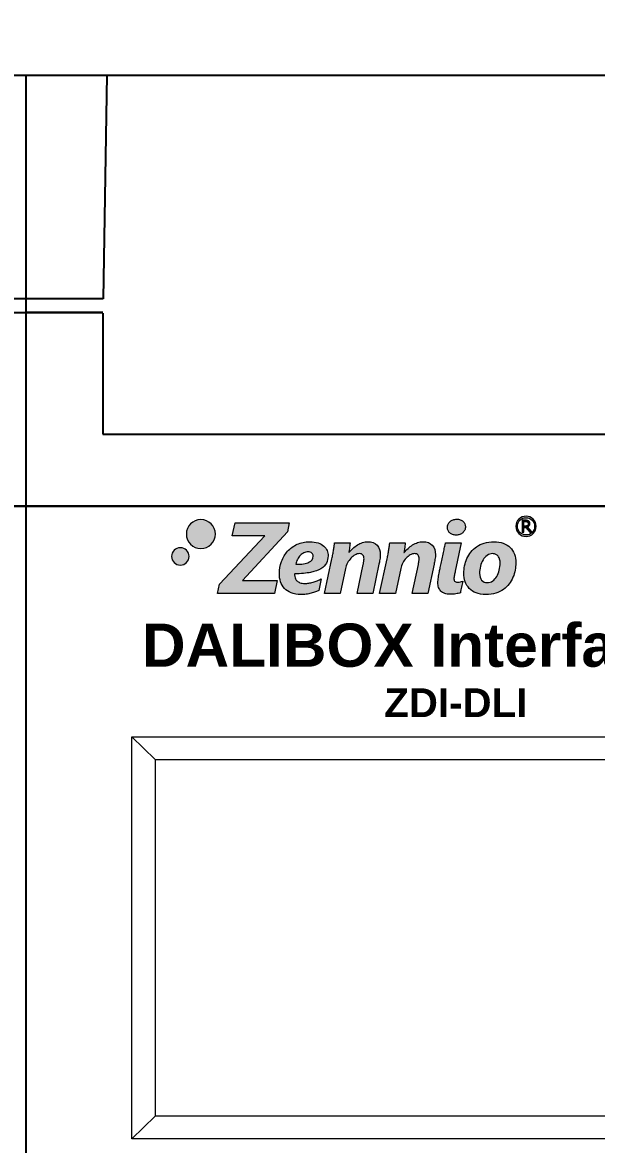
# Model space of a CAD drawing. Header units: millimetres. Extents: x -174 to 283928, y 1291 to 21053.
# Drawn here: x 9766.9 to 9796.8, y 20530.5 to 20588.9 of the extents above; entities that cross this region are included whole.
import ezdxf
from ezdxf.enums import TextEntityAlignment as Align

# ---------------------------------------------------------------- set-up
doc = ezdxf.new("R2010")
doc.units = ezdxf.units.MM
doc.styles.add('Arial Rounded', font='')
doc.styles.get("Standard").update_dxf_attribs({"font": 'arial.ttf'})
doc.styles.get('Arial Rounded').set_extended_font_data('Arial Rounded MT Bold')

# ---------------------------------------------------------------- blocks, each defined once
blk = doc.blocks.new('*U215')
at = {"ltscale": 2}
blk.add_lwpolyline([(0, 20), (0, -20), (840, -20), (840, 20), (0, 20)], dxfattribs=at)
for points in [[(440.234, 3), (456.234, 3, -0.414214), (458.234, 1), (458.234, -1, -0.414214), (456.234, -3), (440.234, -3, -0.414214), (438.234, -1), (438.234, 1, -0.414214)], [(465.234, 3), (481.234, 3, -0.414214), (483.234, 1), (483.234, -1, -0.414214), (481.234, -3), (465.234, -3, -0.414214), (463.234, -1), (463.234, 1, -0.414214)]]:
    blk.add_lwpolyline(points, format="xyb", close=True, dxfattribs=at)
blk = doc.blocks.new('ZDI-DLI_SERIGRAFIA')
h = blk.add_hatch(color=256)
h.dxf.hatch_style = 2
edge = h.paths.add_edge_path()
edge.add_spline(control_points=[(9.866, 21.121), (9.866, 20.705), (9.528, 20.367), (9.112, 20.367), (8.696, 20.367), (8.358, 20.705), (8.358, 21.121), (8.358, 21.537), (8.696, 21.875), (9.112, 21.875), (9.528, 21.875), (9.866, 21.537), (9.866, 21.121)], knot_values=[0, 0, 0, 0, 1, 1, 1, 2, 2, 2, 3, 3, 3, 4, 4, 4, 4], degree=3, periodic=0)
h = blk.add_hatch(color=256)
h.dxf.hatch_style = 2
h.paths.add_polyline_path([(13.615, 21.244), (11.285, 18.706), (13.08, 18.706), (12.937, 18.035), (9.979, 18.035), (10.079, 18.511), (12.44, 21.034), (10.75, 21.034), (10.893, 21.708), (13.715, 21.708)])
h = blk.add_hatch(color=256)
edge = h.paths.add_edge_path()
edge.add_spline(control_points=[(22.883, 21.503), (22.883, 21.436), (22.871, 21.376), (22.845, 21.323), (22.82, 21.27), (22.784, 21.225), (22.741, 21.186), (22.698, 21.148), (22.647, 21.118), (22.588, 21.098), (22.529, 21.078), (22.465, 21.067), (22.397, 21.067), (22.331, 21.067), (22.271, 21.077), (22.216, 21.096), (22.161, 21.116), (22.113, 21.144), (22.073, 21.178), (22.032, 21.214), (22.001, 21.255), (21.979, 21.303), (21.955, 21.35), (21.945, 21.403), (21.945, 21.459), (21.945, 21.525), (21.956, 21.585), (21.981, 21.638), (22.006, 21.691), (22.04, 21.737), (22.084, 21.775), (22.126, 21.814), (22.178, 21.843), (22.238, 21.864), (22.297, 21.884), (22.363, 21.894), (22.432, 21.894), (22.498, 21.894), (22.557, 21.885), (22.612, 21.865), (22.667, 21.845), (22.714, 21.818), (22.754, 21.783), (22.794, 21.748), (22.826, 21.707), (22.849, 21.659), (22.872, 21.611), (22.883, 21.559), (22.883, 21.503), (22.883, 21.503), (22.883, 21.503), (22.883, 21.503)], knot_values=[0, 0, 0, 0, 1, 1, 1, 2, 2, 2, 3, 3, 3, 4, 4, 4, 5, 5, 5, 6, 6, 6, 7, 7, 7, 8, 8, 8, 9, 9, 9, 10, 10, 10, 11, 11, 11, 12, 12, 12, 13, 13, 13, 14, 14, 14, 15, 15, 15, 16, 16, 16, 17, 17, 17, 17], degree=3, periodic=0)
edge = h.paths.add_edge_path()
edge.add_spline(control_points=[(22.617, 18.058), (22.587, 18.05), (22.551, 18.041), (22.511, 18.033), (22.471, 18.024), (22.428, 18.016), (22.382, 18.008), (22.338, 18), (22.291, 17.994), (22.241, 17.99), (22.193, 17.986), (22.145, 17.984), (22.098, 17.984), (21.983, 17.984), (21.885, 17.999), (21.804, 18.029), (21.723, 18.059), (21.656, 18.101), (21.603, 18.154), (21.551, 18.208), (21.512, 18.272), (21.487, 18.346), (21.462, 18.421), (21.45, 18.502), (21.45, 18.591), (21.45, 18.628), (21.452, 18.67), (21.456, 18.717), (21.46, 18.763), (21.465, 18.811), (21.473, 18.861), (21.479, 18.911), (21.488, 18.963), (21.497, 19.015), (21.507, 19.067), (21.517, 19.117), (21.527, 19.164), (21.534, 19.194), (21.545, 19.247), (21.561, 19.325), (21.577, 19.402), (21.596, 19.491), (21.617, 19.592), (21.639, 19.693), (21.662, 19.799), (21.685, 19.911), (21.709, 20.023), (21.732, 20.129), (21.753, 20.23), (21.775, 20.331), (21.793, 20.419), (21.809, 20.497), (21.826, 20.575), (21.837, 20.629), (21.844, 20.658), (21.844, 20.658), (22.663, 20.658), (22.663, 20.658), (22.663, 20.658), (22.351, 19.182), (22.351, 19.182), (22.337, 19.123), (22.323, 19.056), (22.308, 18.981), (22.292, 18.907), (22.284, 18.843), (22.284, 18.788), (22.284, 18.723), (22.305, 18.678), (22.345, 18.652), (22.386, 18.627), (22.433, 18.614), (22.486, 18.614), (22.531, 18.614), (22.576, 18.619), (22.621, 18.628), (22.666, 18.637), (22.708, 18.65), (22.745, 18.665), (22.723, 18.563), (22.701, 18.462), (22.681, 18.361), (22.661, 18.262), (22.639, 18.161), (22.617, 18.058), (22.617, 18.058), (22.617, 18.058), (22.617, 18.058)], knot_values=[0, 0, 0, 0, 1, 1, 1, 2, 2, 2, 3, 3, 3, 4, 4, 4, 5, 5, 5, 6, 6, 6, 7, 7, 7, 8, 8, 8, 9, 9, 9, 10, 10, 10, 11, 11, 11, 12, 12, 12, 13, 13, 13, 14, 14, 14, 15, 15, 15, 16, 16, 16, 17, 17, 17, 18, 18, 18, 19, 19, 19, 20, 20, 20, 21, 21, 21, 22, 22, 22, 23, 23, 23, 24, 24, 24, 25, 25, 25, 26, 26, 26, 27, 27, 27, 28, 28, 28, 29, 29, 29, 29], degree=3, periodic=0)
h = blk.add_hatch(color=256)
h.dxf.hatch_style = 2
edge = h.paths.add_edge_path()
edge.add_spline(control_points=[(26.035, 20.993), (25.89, 20.993), (25.768, 21.044), (25.662, 21.15), (25.558, 21.249), (25.505, 21.371), (25.505, 21.522), (25.505, 21.668), (25.558, 21.796), (25.662, 21.9), (25.769, 22.001), (25.894, 22.052), (26.035, 22.052), (26.181, 22.052), (26.305, 22.002), (26.412, 21.901), (26.513, 21.793), (26.564, 21.666), (26.564, 21.522), (26.564, 21.376), (26.513, 21.25), (26.413, 21.15), (26.307, 21.044), (26.184, 20.993), (26.035, 20.993), (26.035, 20.993), (26.035, 20.993), (26.035, 20.993)], knot_values=[0, 0, 0, 0, 1, 1, 1, 2, 2, 2, 3, 3, 3, 4, 4, 4, 5, 5, 5, 6, 6, 6, 7, 7, 7, 8, 8, 8, 9, 9, 9, 9], degree=3, periodic=0)
edge = h.paths.add_edge_path()
edge.add_spline(control_points=[(26.035, 21.971), (25.914, 21.971), (25.81, 21.929), (25.719, 21.842), (25.631, 21.754), (25.585, 21.647), (25.585, 21.522), (25.585, 21.395), (25.63, 21.292), (25.719, 21.207), (25.809, 21.117), (25.912, 21.073), (26.035, 21.073), (26.163, 21.073), (26.265, 21.116), (26.356, 21.207), (26.442, 21.292), (26.484, 21.396), (26.484, 21.522), (26.484, 21.645), (26.441, 21.753), (26.356, 21.843), (26.265, 21.929), (26.159, 21.971), (26.035, 21.971), (26.035, 21.971), (26.035, 21.971), (26.035, 21.971)], knot_values=[0, 0, 0, 0, 1, 1, 1, 2, 2, 2, 3, 3, 3, 4, 4, 4, 5, 5, 5, 6, 6, 6, 7, 7, 7, 8, 8, 8, 9, 9, 9, 9], degree=3, periodic=0)
h = blk.add_hatch(color=256)
h.dxf.hatch_style = 2
edge = h.paths.add_edge_path()
edge.add_spline(control_points=[(26.349, 21.215), (26.349, 21.215), (26.24, 21.215), (26.24, 21.215), (26.24, 21.215), (26.031, 21.464), (26.031, 21.464), (26.031, 21.464), (25.914, 21.464), (25.914, 21.464), (25.914, 21.464), (25.914, 21.215), (25.914, 21.215), (25.914, 21.215), (25.831, 21.215), (25.831, 21.215), (25.831, 21.215), (25.831, 21.84), (25.831, 21.84), (25.831, 21.84), (26.006, 21.84), (26.006, 21.84), (26.044, 21.84), (26.075, 21.838), (26.101, 21.833), (26.126, 21.828), (26.148, 21.819), (26.169, 21.807), (26.191, 21.792), (26.209, 21.774), (26.221, 21.753), (26.234, 21.731), (26.241, 21.703), (26.241, 21.67), (26.241, 21.625), (26.229, 21.587), (26.206, 21.557), (26.184, 21.527), (26.153, 21.504), (26.113, 21.489), (26.113, 21.489), (26.349, 21.215), (26.349, 21.215)], knot_values=[0, 0, 0, 0, 1, 1, 1, 2, 2, 2, 3, 3, 3, 4, 4, 4, 5, 5, 5, 6, 6, 6, 7, 7, 7, 8, 8, 8, 9, 9, 9, 10, 10, 10, 11, 11, 11, 12, 12, 12, 13, 13, 13, 14, 14, 14, 14], degree=3, periodic=0)
edge = h.paths.add_edge_path()
edge.add_spline(control_points=[(26.153, 21.664), (26.153, 21.682), (26.15, 21.699), (26.144, 21.712), (26.138, 21.726), (26.128, 21.737), (26.113, 21.747), (26.101, 21.755), (26.087, 21.761), (26.07, 21.764), (26.053, 21.768), (26.034, 21.769), (26.011, 21.769), (26.011, 21.769), (25.914, 21.769), (25.914, 21.769), (25.914, 21.769), (25.914, 21.533), (25.914, 21.533), (25.914, 21.533), (25.998, 21.533), (25.998, 21.533), (26.024, 21.533), (26.047, 21.535), (26.067, 21.54), (26.087, 21.544), (26.103, 21.553), (26.117, 21.566), (26.129, 21.577), (26.139, 21.591), (26.144, 21.606), (26.151, 21.621), (26.153, 21.64), (26.153, 21.664)], knot_values=[0, 0, 0, 0, 1, 1, 1, 2, 2, 2, 3, 3, 3, 4, 4, 4, 5, 5, 5, 6, 6, 6, 7, 7, 7, 8, 8, 8, 9, 9, 9, 10, 10, 10, 11, 11, 11, 11], degree=3, periodic=0)
h = blk.add_hatch(color=256)
edge = h.paths.add_edge_path()
edge.add_spline(control_points=[(15.733, 19.981), (15.733, 19.847), (15.705, 19.723), (15.648, 19.61), (15.591, 19.498), (15.495, 19.4), (15.361, 19.318), (15.227, 19.236), (15.049, 19.171), (14.827, 19.125), (14.605, 19.078), (14.328, 19.052), (13.997, 19.047), (13.994, 19.036), (13.992, 19.027), (13.992, 19.02), (13.992, 19.012), (13.992, 19.004), (13.992, 18.996), (13.992, 18.943), (14, 18.89), (14.018, 18.837), (14.035, 18.784), (14.065, 18.736), (14.106, 18.693), (14.148, 18.65), (14.203, 18.616), (14.271, 18.589), (14.339, 18.563), (14.425, 18.55), (14.528, 18.55), (14.589, 18.55), (14.656, 18.555), (14.729, 18.566), (14.801, 18.578), (14.875, 18.594), (14.95, 18.615), (15.025, 18.637), (15.1, 18.662), (15.174, 18.692), (15.248, 18.722), (15.317, 18.755), (15.38, 18.791), (15.38, 18.791), (15.255, 18.186), (15.255, 18.186), (15.202, 18.159), (15.141, 18.132), (15.073, 18.107), (15.005, 18.081), (14.931, 18.058), (14.851, 18.038), (14.772, 18.017), (14.687, 18.001), (14.598, 17.989), (14.508, 17.977), (14.417, 17.971), (14.323, 17.971), (14.125, 17.971), (13.955, 18), (13.813, 18.058), (13.671, 18.116), (13.554, 18.194), (13.463, 18.292), (13.372, 18.391), (13.305, 18.505), (13.262, 18.637), (13.219, 18.769), (13.198, 18.908), (13.198, 19.057), (13.198, 19.281), (13.235, 19.493), (13.31, 19.695), (13.384, 19.896), (13.49, 20.073), (13.627, 20.225), (13.765, 20.376), (13.93, 20.497), (14.124, 20.587), (14.317, 20.676), (14.534, 20.722), (14.773, 20.722), (14.946, 20.722), (15.093, 20.701), (15.214, 20.66), (15.335, 20.619), (15.434, 20.564), (15.511, 20.495), (15.588, 20.426), (15.644, 20.347), (15.68, 20.258), (15.716, 20.169), (15.733, 20.077), (15.733, 19.981), (15.733, 19.981), (15.733, 19.981), (15.733, 19.981)], knot_values=[0, 0, 0, 0, 1, 1, 1, 2, 2, 2, 3, 3, 3, 4, 4, 4, 5, 5, 5, 6, 6, 6, 7, 7, 7, 8, 8, 8, 9, 9, 9, 10, 10, 10, 11, 11, 11, 12, 12, 12, 13, 13, 13, 14, 14, 14, 15, 15, 15, 16, 16, 16, 17, 17, 17, 18, 18, 18, 19, 19, 19, 20, 20, 20, 21, 21, 21, 22, 22, 22, 23, 23, 23, 24, 24, 24, 25, 25, 25, 26, 26, 26, 27, 27, 27, 28, 28, 28, 29, 29, 29, 30, 30, 30, 31, 31, 31, 32, 32, 32, 32], degree=3, periodic=0)
edge = h.paths.add_edge_path()
edge.add_spline(control_points=[(14.963, 19.971), (14.963, 20.034), (14.94, 20.087), (14.892, 20.129), (14.846, 20.17), (14.779, 20.191), (14.694, 20.191), (14.619, 20.191), (14.546, 20.175), (14.478, 20.143), (14.408, 20.11), (14.345, 20.065), (14.288, 20.008), (14.23, 19.951), (14.182, 19.883), (14.141, 19.803), (14.1, 19.724), (14.069, 19.639), (14.049, 19.546), (14.356, 19.543), (14.585, 19.578), (14.736, 19.651), (14.887, 19.725), (14.963, 19.831), (14.963, 19.971), (14.963, 19.971), (14.963, 19.971), (14.963, 19.971)], knot_values=[0, 0, 0, 0, 1, 1, 1, 2, 2, 2, 3, 3, 3, 4, 4, 4, 5, 5, 5, 6, 6, 6, 7, 7, 7, 8, 8, 8, 9, 9, 9, 9], degree=3, periodic=0)
h = blk.add_hatch(color=256)
edge = h.paths.add_edge_path()
edge.add_spline(control_points=[(18.453, 20.033), (18.453, 20.007), (18.45, 19.973), (18.445, 19.93), (18.44, 19.888), (18.433, 19.843), (18.426, 19.797), (18.418, 19.751), (18.41, 19.706), (18.402, 19.663), (18.393, 19.619), (18.385, 19.582), (18.378, 19.551), (18.378, 19.551), (18.058, 18.035), (18.058, 18.035), (18.058, 18.035), (17.246, 18.035), (17.246, 18.035), (17.246, 18.035), (17.561, 19.531), (17.561, 19.531), (17.571, 19.585), (17.582, 19.642), (17.592, 19.7), (17.602, 19.758), (17.607, 19.802), (17.607, 19.833), (17.607, 19.915), (17.586, 19.98), (17.544, 20.029), (17.503, 20.078), (17.44, 20.102), (17.356, 20.102), (17.286, 20.102), (17.213, 20.08), (17.137, 20.036), (17.061, 19.993), (16.989, 19.935), (16.923, 19.864), (16.857, 19.792), (16.798, 19.709), (16.748, 19.616), (16.697, 19.523), (16.662, 19.428), (16.641, 19.331), (16.641, 19.331), (16.37, 18.035), (16.37, 18.035), (16.37, 18.035), (15.546, 18.035), (15.546, 18.035), (15.546, 18.035), (15.935, 19.833), (15.935, 19.833), (15.95, 19.911), (15.965, 19.99), (15.981, 20.07), (15.996, 20.149), (16.01, 20.225), (16.022, 20.298), (16.033, 20.37), (16.044, 20.437), (16.053, 20.5), (16.063, 20.562), (16.07, 20.615), (16.076, 20.658), (16.076, 20.658), (16.875, 20.658), (16.875, 20.658), (16.87, 20.61), (16.864, 20.559), (16.858, 20.507), (16.852, 20.455), (16.846, 20.406), (16.84, 20.358), (16.834, 20.31), (16.829, 20.268), (16.823, 20.231), (16.818, 20.195), (16.814, 20.168), (16.811, 20.153), (16.811, 20.153), (16.821, 20.153), (16.821, 20.153), (16.88, 20.231), (16.947, 20.305), (17.023, 20.375), (17.098, 20.444), (17.178, 20.504), (17.263, 20.555), (17.347, 20.606), (17.435, 20.647), (17.526, 20.676), (17.616, 20.706), (17.707, 20.722), (17.797, 20.722), (18.014, 20.722), (18.177, 20.661), (18.287, 20.541), (18.397, 20.421), (18.453, 20.251), (18.453, 20.033), (18.453, 20.033), (18.453, 20.033), (18.453, 20.033)], knot_values=[0, 0, 0, 0, 1, 1, 1, 2, 2, 2, 3, 3, 3, 4, 4, 4, 5, 5, 5, 6, 6, 6, 7, 7, 7, 8, 8, 8, 9, 9, 9, 10, 10, 10, 11, 11, 11, 12, 12, 12, 13, 13, 13, 14, 14, 14, 15, 15, 15, 16, 16, 16, 17, 17, 17, 18, 18, 18, 19, 19, 19, 20, 20, 20, 21, 21, 21, 22, 22, 22, 23, 23, 23, 24, 24, 24, 25, 25, 25, 26, 26, 26, 27, 27, 27, 28, 28, 28, 29, 29, 29, 30, 30, 30, 31, 31, 31, 32, 32, 32, 33, 33, 33, 34, 34, 34, 35, 35, 35, 35], degree=3, periodic=0)
h = blk.add_hatch(color=256)
edge = h.paths.add_edge_path()
edge.add_spline(control_points=[(21.325, 20.033), (21.325, 20.007), (21.322, 19.973), (21.316, 19.93), (21.311, 19.888), (21.305, 19.843), (21.297, 19.797), (21.29, 19.751), (21.281, 19.706), (21.273, 19.663), (21.264, 19.619), (21.256, 19.582), (21.25, 19.551), (21.25, 19.551), (20.929, 18.035), (20.929, 18.035), (20.929, 18.035), (20.117, 18.035), (20.117, 18.035), (20.117, 18.035), (20.432, 19.531), (20.432, 19.531), (20.442, 19.585), (20.453, 19.642), (20.463, 19.7), (20.473, 19.758), (20.479, 19.802), (20.479, 19.833), (20.479, 19.915), (20.458, 19.98), (20.416, 20.029), (20.374, 20.078), (20.312, 20.102), (20.227, 20.102), (20.157, 20.102), (20.085, 20.08), (20.009, 20.036), (19.933, 19.993), (19.861, 19.935), (19.795, 19.864), (19.729, 19.792), (19.67, 19.709), (19.62, 19.616), (19.569, 19.523), (19.534, 19.428), (19.513, 19.331), (19.513, 19.331), (19.241, 18.035), (19.241, 18.035), (19.241, 18.035), (18.417, 18.035), (18.417, 18.035), (18.417, 18.035), (18.806, 19.833), (18.806, 19.833), (18.822, 19.911), (18.837, 19.99), (18.853, 20.07), (18.868, 20.149), (18.881, 20.225), (18.893, 20.298), (18.906, 20.37), (18.916, 20.437), (18.926, 20.5), (18.935, 20.562), (18.942, 20.615), (18.947, 20.658), (18.947, 20.658), (19.746, 20.658), (19.746, 20.658), (19.741, 20.61), (19.736, 20.559), (19.729, 20.507), (19.723, 20.455), (19.717, 20.406), (19.711, 20.358), (19.705, 20.31), (19.7, 20.268), (19.695, 20.231), (19.69, 20.195), (19.686, 20.168), (19.682, 20.153), (19.682, 20.153), (19.692, 20.153), (19.692, 20.153), (19.752, 20.231), (19.82, 20.305), (19.894, 20.375), (19.97, 20.444), (20.049, 20.504), (20.134, 20.555), (20.219, 20.606), (20.306, 20.647), (20.396, 20.676), (20.488, 20.706), (20.578, 20.722), (20.668, 20.722), (20.885, 20.722), (21.048, 20.661), (21.159, 20.541), (21.269, 20.421), (21.325, 20.251), (21.325, 20.033), (21.325, 20.033), (21.325, 20.033), (21.325, 20.033)], knot_values=[0, 0, 0, 0, 1, 1, 1, 2, 2, 2, 3, 3, 3, 4, 4, 4, 5, 5, 5, 6, 6, 6, 7, 7, 7, 8, 8, 8, 9, 9, 9, 10, 10, 10, 11, 11, 11, 12, 12, 12, 13, 13, 13, 14, 14, 14, 15, 15, 15, 16, 16, 16, 17, 17, 17, 18, 18, 18, 19, 19, 19, 20, 20, 20, 21, 21, 21, 22, 22, 22, 23, 23, 23, 24, 24, 24, 25, 25, 25, 26, 26, 26, 27, 27, 27, 28, 28, 28, 29, 29, 29, 30, 30, 30, 31, 31, 31, 32, 32, 32, 33, 33, 33, 34, 34, 34, 35, 35, 35, 35], degree=3, periodic=0)
h = blk.add_hatch(color=256)
edge = h.paths.add_edge_path()
edge.add_spline(control_points=[(25.505, 19.618), (25.505, 19.497), (25.494, 19.372), (25.47, 19.244), (25.446, 19.116), (25.408, 18.991), (25.357, 18.869), (25.306, 18.747), (25.239, 18.631), (25.158, 18.522), (25.077, 18.413), (24.979, 18.317), (24.864, 18.236), (24.748, 18.155), (24.615, 18.091), (24.464, 18.043), (24.313, 17.995), (24.141, 17.971), (23.949, 17.971), (23.753, 17.971), (23.584, 17.999), (23.44, 18.056), (23.296, 18.112), (23.176, 18.19), (23.082, 18.289), (22.989, 18.388), (22.918, 18.505), (22.872, 18.641), (22.826, 18.777), (22.803, 18.923), (22.803, 19.08), (22.803, 19.206), (22.815, 19.335), (22.842, 19.465), (22.867, 19.596), (22.906, 19.722), (22.961, 19.843), (23.015, 19.964), (23.083, 20.078), (23.167, 20.185), (23.251, 20.292), (23.35, 20.385), (23.467, 20.464), (23.582, 20.544), (23.715, 20.606), (23.865, 20.652), (24.014, 20.698), (24.182, 20.722), (24.368, 20.722), (24.551, 20.722), (24.713, 20.695), (24.853, 20.643), (24.994, 20.591), (25.113, 20.517), (25.21, 20.421), (25.306, 20.324), (25.379, 20.208), (25.43, 20.072), (25.481, 19.937), (25.505, 19.785), (25.505, 19.618), (25.505, 19.618), (25.505, 19.618), (25.505, 19.618)], knot_values=[0, 0, 0, 0, 1, 1, 1, 2, 2, 2, 3, 3, 3, 4, 4, 4, 5, 5, 5, 6, 6, 6, 7, 7, 7, 8, 8, 8, 9, 9, 9, 10, 10, 10, 11, 11, 11, 12, 12, 12, 13, 13, 13, 14, 14, 14, 15, 15, 15, 16, 16, 16, 17, 17, 17, 18, 18, 18, 19, 19, 19, 20, 20, 20, 21, 21, 21, 21], degree=3, periodic=0)
edge = h.paths.add_edge_path()
edge.add_spline(control_points=[(24.688, 19.607), (24.688, 19.679), (24.679, 19.745), (24.663, 19.806), (24.646, 19.867), (24.621, 19.919), (24.587, 19.962), (24.554, 20.006), (24.514, 20.04), (24.465, 20.065), (24.417, 20.089), (24.362, 20.102), (24.299, 20.102), (24.192, 20.102), (24.096, 20.071), (24.011, 20.01), (23.926, 19.948), (23.855, 19.869), (23.797, 19.771), (23.739, 19.674), (23.695, 19.565), (23.664, 19.444), (23.634, 19.322), (23.618, 19.201), (23.618, 19.08), (23.618, 18.925), (23.654, 18.804), (23.727, 18.719), (23.799, 18.633), (23.893, 18.591), (24.01, 18.591), (24.121, 18.591), (24.218, 18.621), (24.303, 18.68), (24.388, 18.74), (24.459, 18.818), (24.515, 18.915), (24.573, 19.011), (24.616, 19.12), (24.645, 19.241), (24.674, 19.363), (24.688, 19.484), (24.688, 19.607), (24.688, 19.607), (24.688, 19.607), (24.688, 19.607)], knot_values=[0, 0, 0, 0, 1, 1, 1, 2, 2, 2, 3, 3, 3, 4, 4, 4, 5, 5, 5, 6, 6, 6, 7, 7, 7, 8, 8, 8, 9, 9, 9, 10, 10, 10, 11, 11, 11, 12, 12, 12, 13, 13, 13, 14, 14, 14, 15, 15, 15, 15], degree=3, periodic=0)
h = blk.add_hatch(color=256)
h.dxf.hatch_style = 2
edge = h.paths.add_edge_path()
edge.add_spline(control_points=[(8.497, 19.957), (8.497, 19.706), (8.294, 19.503), (8.043, 19.503), (7.793, 19.503), (7.589, 19.706), (7.589, 19.957), (7.589, 20.208), (7.793, 20.411), (8.043, 20.411), (8.294, 20.411), (8.497, 20.208), (8.497, 19.957)], knot_values=[0, 0, 0, 0, 1, 1, 1, 2, 2, 2, 3, 3, 3, 4, 4, 4, 4], degree=3, periodic=0)
at = {"lineweight": 0}
for p, q in [((10.75, 21.034), (10.893, 21.708)), ((10.893, 21.708), (13.715, 21.708)), ((13.715, 21.708), (13.615, 21.244)), ((10.079, 18.511), (12.44, 21.034)), ((12.44, 21.034), (10.75, 21.034)), ((13.615, 21.244), (11.285, 18.706)), ((11.285, 18.706), (13.08, 18.706)), ((13.08, 18.706), (12.937, 18.035)), ((9.979, 18.035), (10.079, 18.511)), ((12.937, 18.035), (9.979, 18.035))]:
    blk.add_line(p, q, dxfattribs=at)
for points, knots in [([(9.866, 21.121), (9.866, 20.705), (9.528, 20.367), (9.112, 20.367), (8.696, 20.367), (8.358, 20.705), (8.358, 21.121), (8.358, 21.537), (8.696, 21.875), (9.112, 21.875), (9.528, 21.875), (9.866, 21.537), (9.866, 21.121)], [0, 0, 0, 0, 1, 1, 1, 2, 2, 2, 3, 3, 3, 4, 4, 4, 4]), ([(21.979, 21.303), (21.955, 21.35), (21.945, 21.403), (21.945, 21.459), (21.945, 21.525), (21.956, 21.585), (21.981, 21.638)], [7, 7, 7, 7, 8, 8, 8, 9, 9, 9, 9]), ([(22.238, 21.864), (22.297, 21.884), (22.363, 21.894), (22.432, 21.894), (22.498, 21.894), (22.557, 21.885), (22.612, 21.865)], [11, 11, 11, 11, 12, 12, 12, 13, 13, 13, 13]), ([(26.035, 20.993), (25.89, 20.993), (25.768, 21.044), (25.662, 21.15), (25.558, 21.249), (25.505, 21.371), (25.505, 21.522), (25.505, 21.668), (25.558, 21.796), (25.662, 21.9), (25.769, 22.001), (25.894, 22.052), (26.035, 22.052), (26.181, 22.052), (26.305, 22.002), (26.412, 21.901), (26.513, 21.793), (26.564, 21.666), (26.564, 21.522), (26.564, 21.376), (26.513, 21.25), (26.413, 21.15), (26.307, 21.044), (26.184, 20.993), (26.035, 20.993), (26.035, 20.993), (26.035, 20.993), (26.035, 20.993)], [0, 0, 0, 0, 1, 1, 1, 2, 2, 2, 3, 3, 3, 4, 4, 4, 5, 5, 5, 6, 6, 6, 7, 7, 7, 8, 8, 8, 9, 9, 9, 9]), ([(26.035, 21.971), (25.914, 21.971), (25.81, 21.929), (25.719, 21.842), (25.631, 21.754), (25.585, 21.647), (25.585, 21.522), (25.585, 21.395), (25.63, 21.292), (25.719, 21.207), (25.809, 21.117), (25.912, 21.073), (26.035, 21.073), (26.163, 21.073), (26.265, 21.116), (26.356, 21.207), (26.442, 21.292), (26.484, 21.396), (26.484, 21.522), (26.484, 21.645), (26.441, 21.753), (26.356, 21.843), (26.265, 21.929), (26.159, 21.971), (26.035, 21.971), (26.035, 21.971), (26.035, 21.971), (26.035, 21.971)], [0, 0, 0, 0, 1, 1, 1, 2, 2, 2, 3, 3, 3, 4, 4, 4, 5, 5, 5, 6, 6, 6, 7, 7, 7, 8, 8, 8, 9, 9, 9, 9]), ([(26.349, 21.215), (26.349, 21.215), (26.24, 21.215), (26.24, 21.215), (26.24, 21.215), (26.031, 21.464), (26.031, 21.464), (26.031, 21.464), (25.914, 21.464), (25.914, 21.464), (25.914, 21.464), (25.914, 21.215), (25.914, 21.215), (25.914, 21.215), (25.831, 21.215), (25.831, 21.215), (25.831, 21.215), (25.831, 21.84), (25.831, 21.84), (25.831, 21.84), (26.006, 21.84), (26.006, 21.84), (26.044, 21.84), (26.075, 21.838), (26.101, 21.833), (26.126, 21.828), (26.148, 21.819), (26.169, 21.807), (26.191, 21.792), (26.209, 21.774), (26.221, 21.753), (26.234, 21.731), (26.241, 21.703), (26.241, 21.67), (26.241, 21.625), (26.229, 21.587), (26.206, 21.557), (26.184, 21.527), (26.153, 21.504), (26.113, 21.489), (26.113, 21.489), (26.349, 21.215), (26.349, 21.215)], [0, 0, 0, 0, 1, 1, 1, 2, 2, 2, 3, 3, 3, 4, 4, 4, 5, 5, 5, 6, 6, 6, 7, 7, 7, 8, 8, 8, 9, 9, 9, 10, 10, 10, 11, 11, 11, 12, 12, 12, 13, 13, 13, 14, 14, 14, 14]), ([(26.153, 21.664), (26.153, 21.682), (26.15, 21.699), (26.144, 21.712), (26.138, 21.726), (26.128, 21.737), (26.113, 21.747), (26.101, 21.755), (26.087, 21.761), (26.07, 21.764), (26.053, 21.768), (26.034, 21.769), (26.011, 21.769), (26.011, 21.769), (25.914, 21.769), (25.914, 21.769), (25.914, 21.769), (25.914, 21.533), (25.914, 21.533), (25.914, 21.533), (25.998, 21.533), (25.998, 21.533), (26.024, 21.533), (26.047, 21.535), (26.067, 21.54), (26.087, 21.544), (26.103, 21.553), (26.117, 21.566), (26.129, 21.577), (26.139, 21.591), (26.144, 21.606), (26.151, 21.621), (26.153, 21.64), (26.153, 21.664)], [0, 0, 0, 0, 1, 1, 1, 2, 2, 2, 3, 3, 3, 4, 4, 4, 5, 5, 5, 6, 6, 6, 7, 7, 7, 8, 8, 8, 9, 9, 9, 10, 10, 10, 11, 11, 11, 11]), ([(22.588, 21.098), (22.529, 21.078), (22.465, 21.067), (22.397, 21.067), (22.331, 21.067), (22.271, 21.077), (22.216, 21.096)], [3, 3, 3, 3, 4, 4, 4, 5, 5, 5, 5]), ([(14.124, 20.587), (14.317, 20.676), (14.534, 20.722), (14.773, 20.722), (14.946, 20.722), (15.093, 20.701), (15.214, 20.66)], [26, 26, 26, 26, 27, 27, 27, 28, 28, 28, 28]), ([(17.526, 20.676), (17.616, 20.706), (17.707, 20.722), (17.797, 20.722), (18.014, 20.722), (18.177, 20.661), (18.287, 20.541)], [31, 31, 31, 31, 32, 32, 32, 33, 33, 33, 33]), ([(20.396, 20.676), (20.488, 20.706), (20.578, 20.722), (20.668, 20.722), (20.885, 20.722), (21.048, 20.661), (21.159, 20.541)], [31, 31, 31, 31, 32, 32, 32, 33, 33, 33, 33]), ([(21.753, 20.23), (21.775, 20.331), (21.793, 20.419), (21.809, 20.497), (21.826, 20.575), (21.837, 20.629), (21.844, 20.658)], [16, 16, 16, 16, 17, 17, 17, 18, 18, 18, 18]), ([(23.865, 20.652), (24.014, 20.698), (24.182, 20.722), (24.368, 20.722), (24.551, 20.722), (24.713, 20.695), (24.853, 20.643)], [15, 15, 15, 15, 16, 16, 16, 17, 17, 17, 17]), ([(8.497, 19.957), (8.497, 19.706), (8.294, 19.503), (8.043, 19.503), (7.793, 19.503), (7.589, 19.706), (7.589, 19.957), (7.589, 20.208), (7.793, 20.411), (8.043, 20.411), (8.294, 20.411), (8.497, 20.208), (8.497, 19.957)], [0, 0, 0, 0, 1, 1, 1, 2, 2, 2, 3, 3, 3, 4, 4, 4, 4]), ([(14.892, 20.129), (14.846, 20.17), (14.779, 20.191), (14.694, 20.191), (14.619, 20.191), (14.546, 20.175), (14.478, 20.143)], [1, 1, 1, 1, 2, 2, 2, 3, 3, 3, 3]), ([(17.544, 20.029), (17.503, 20.078), (17.44, 20.102), (17.356, 20.102), (17.286, 20.102), (17.213, 20.08), (17.137, 20.036)], [10, 10, 10, 10, 11, 11, 11, 12, 12, 12, 12]), ([(17.592, 19.7), (17.602, 19.758), (17.607, 19.802), (17.607, 19.833), (17.607, 19.915), (17.586, 19.98), (17.544, 20.029)], [8, 8, 8, 8, 9, 9, 9, 10, 10, 10, 10]), ([(20.416, 20.029), (20.374, 20.078), (20.312, 20.102), (20.227, 20.102), (20.157, 20.102), (20.085, 20.08), (20.009, 20.036)], [10, 10, 10, 10, 11, 11, 11, 12, 12, 12, 12]), ([(20.463, 19.7), (20.473, 19.758), (20.479, 19.802), (20.479, 19.833), (20.479, 19.915), (20.458, 19.98), (20.416, 20.029)], [8, 8, 8, 8, 9, 9, 9, 10, 10, 10, 10]), ([(24.465, 20.065), (24.417, 20.089), (24.362, 20.102), (24.299, 20.102), (24.192, 20.102), (24.096, 20.071), (24.011, 20.01)], [3, 3, 3, 3, 4, 4, 4, 5, 5, 5, 5]), ([(13.262, 18.637), (13.219, 18.769), (13.198, 18.908), (13.198, 19.057), (13.198, 19.281), (13.235, 19.493), (13.31, 19.695)], [22, 22, 22, 22, 23, 23, 23, 24, 24, 24, 24]), ([(22.872, 18.641), (22.826, 18.777), (22.803, 18.923), (22.803, 19.08), (22.803, 19.206), (22.815, 19.335), (22.842, 19.465)], [9, 9, 9, 9, 10, 10, 10, 11, 11, 11, 11]), ([(23.664, 19.444), (23.634, 19.322), (23.618, 19.201), (23.618, 19.08), (23.618, 18.925), (23.654, 18.804), (23.727, 18.719)], [7, 7, 7, 7, 8, 8, 8, 9, 9, 9, 9]), ([(13.997, 19.047), (13.994, 19.036), (13.992, 19.027), (13.992, 19.02), (13.992, 19.012), (13.992, 19.004), (13.992, 18.996), (13.992, 18.943), (14, 18.89), (14.018, 18.837)], [4, 4, 4, 4, 5, 5, 5, 6, 6, 6, 7, 7, 7, 7]), ([(21.487, 18.346), (21.462, 18.421), (21.45, 18.502), (21.45, 18.591), (21.45, 18.628), (21.452, 18.67), (21.456, 18.717)], [7, 7, 7, 7, 8, 8, 8, 9, 9, 9, 9]), ([(22.308, 18.981), (22.292, 18.907), (22.284, 18.843), (22.284, 18.788), (22.284, 18.723), (22.305, 18.678), (22.345, 18.652)], [21, 21, 21, 21, 22, 22, 22, 23, 23, 23, 23]), ([(23.727, 18.719), (23.799, 18.633), (23.893, 18.591), (24.01, 18.591), (24.121, 18.591), (24.218, 18.621), (24.303, 18.68)], [9, 9, 9, 9, 10, 10, 10, 11, 11, 11, 11]), ([(14.271, 18.589), (14.339, 18.563), (14.425, 18.55), (14.528, 18.55), (14.589, 18.55), (14.656, 18.555), (14.729, 18.566)], [9, 9, 9, 9, 10, 10, 10, 11, 11, 11, 11]), ([(22.345, 18.652), (22.386, 18.627), (22.433, 18.614), (22.486, 18.614), (22.531, 18.614), (22.576, 18.619), (22.621, 18.628)], [23, 23, 23, 23, 24, 24, 24, 25, 25, 25, 25]), ([(14.598, 17.989), (14.508, 17.977), (14.417, 17.971), (14.323, 17.971), (14.125, 17.971), (13.955, 18), (13.813, 18.058)], [18, 18, 18, 18, 19, 19, 19, 20, 20, 20, 20]), ([(22.241, 17.99), (22.193, 17.986), (22.145, 17.984), (22.098, 17.984), (21.983, 17.984), (21.885, 17.999), (21.804, 18.029)], [3, 3, 3, 3, 4, 4, 4, 5, 5, 5, 5]), ([(24.464, 18.043), (24.313, 17.995), (24.141, 17.971), (23.949, 17.971), (23.753, 17.971), (23.584, 17.999), (23.44, 18.056)], [5, 5, 5, 5, 6, 6, 6, 7, 7, 7, 7])]:
    blk.add_open_spline(points, degree=3, knots=knots, dxfattribs=at)
for points in [[(21.981, 21.638), (22.006, 21.691), (22.04, 21.737), (22.084, 21.775)], [(22.084, 21.775), (22.126, 21.814), (22.178, 21.843), (22.238, 21.864)], [(22.612, 21.865), (22.667, 21.845), (22.714, 21.818), (22.754, 21.783)], [(22.754, 21.783), (22.794, 21.748), (22.826, 21.707), (22.849, 21.659)], [(22.849, 21.659), (22.872, 21.611), (22.883, 21.559), (22.883, 21.503)], [(22.073, 21.178), (22.032, 21.214), (22.001, 21.255), (21.979, 21.303)], [(22.216, 21.096), (22.161, 21.116), (22.113, 21.144), (22.073, 21.178)], [(22.741, 21.186), (22.698, 21.148), (22.647, 21.118), (22.588, 21.098)], [(22.845, 21.323), (22.82, 21.27), (22.784, 21.225), (22.741, 21.186)], [(22.883, 21.503), (22.883, 21.436), (22.871, 21.376), (22.845, 21.323)], [(13.627, 20.225), (13.765, 20.376), (13.93, 20.497), (14.124, 20.587)], [(15.214, 20.66), (15.335, 20.619), (15.434, 20.564), (15.511, 20.495)], [(15.511, 20.495), (15.588, 20.426), (15.644, 20.347), (15.68, 20.258)], [(16.022, 20.298), (16.033, 20.37), (16.044, 20.437), (16.053, 20.5)], [(16.053, 20.5), (16.063, 20.562), (16.07, 20.615), (16.076, 20.658)], [(16.076, 20.658), (16.076, 20.658), (16.875, 20.658), (16.875, 20.658)], [(16.858, 20.507), (16.852, 20.455), (16.846, 20.406), (16.84, 20.358)], [(16.875, 20.658), (16.87, 20.61), (16.864, 20.559), (16.858, 20.507)], [(17.023, 20.375), (17.098, 20.444), (17.178, 20.504), (17.263, 20.555)], [(17.263, 20.555), (17.347, 20.606), (17.435, 20.647), (17.526, 20.676)], [(18.287, 20.541), (18.397, 20.421), (18.453, 20.251), (18.453, 20.033)], [(18.893, 20.298), (18.906, 20.37), (18.916, 20.437), (18.926, 20.5)], [(18.926, 20.5), (18.935, 20.562), (18.942, 20.615), (18.947, 20.658)], [(18.947, 20.658), (18.947, 20.658), (19.746, 20.658), (19.746, 20.658)], [(19.729, 20.507), (19.723, 20.455), (19.717, 20.406), (19.711, 20.358)], [(19.746, 20.658), (19.741, 20.61), (19.736, 20.559), (19.729, 20.507)], [(19.894, 20.375), (19.97, 20.444), (20.049, 20.504), (20.134, 20.555)], [(20.134, 20.555), (20.219, 20.606), (20.306, 20.647), (20.396, 20.676)], [(21.159, 20.541), (21.269, 20.421), (21.325, 20.251), (21.325, 20.033)], [(21.844, 20.658), (21.844, 20.658), (22.663, 20.658), (22.663, 20.658)], [(22.663, 20.658), (22.663, 20.658), (22.351, 19.182), (22.351, 19.182)], [(23.167, 20.185), (23.251, 20.292), (23.35, 20.385), (23.467, 20.464)], [(23.467, 20.464), (23.582, 20.544), (23.715, 20.606), (23.865, 20.652)], [(24.853, 20.643), (24.994, 20.591), (25.113, 20.517), (25.21, 20.421)], [(13.31, 19.695), (13.384, 19.896), (13.49, 20.073), (13.627, 20.225)], [(14.288, 20.008), (14.23, 19.951), (14.182, 19.883), (14.141, 19.803)], [(14.478, 20.143), (14.408, 20.11), (14.345, 20.065), (14.288, 20.008)], [(14.736, 19.651), (14.887, 19.725), (14.963, 19.831), (14.963, 19.971)], [(14.963, 19.971), (14.963, 20.034), (14.94, 20.087), (14.892, 20.129)], [(15.733, 19.981), (15.733, 19.847), (15.705, 19.723), (15.648, 19.61)], [(15.68, 20.258), (15.716, 20.169), (15.733, 20.077), (15.733, 19.981)], [(15.935, 19.833), (15.95, 19.911), (15.965, 19.99), (15.981, 20.07)], [(15.981, 20.07), (15.996, 20.149), (16.01, 20.225), (16.022, 20.298)], [(16.923, 19.864), (16.857, 19.792), (16.798, 19.709), (16.748, 19.616)], [(16.823, 20.231), (16.818, 20.195), (16.814, 20.168), (16.811, 20.153)], [(16.811, 20.153), (16.811, 20.153), (16.821, 20.153), (16.821, 20.153)], [(16.821, 20.153), (16.88, 20.231), (16.947, 20.305), (17.023, 20.375)], [(16.84, 20.358), (16.834, 20.31), (16.829, 20.268), (16.823, 20.231)], [(17.137, 20.036), (17.061, 19.993), (16.989, 19.935), (16.923, 19.864)], [(18.445, 19.93), (18.44, 19.888), (18.433, 19.843), (18.426, 19.797)], [(18.453, 20.033), (18.453, 20.007), (18.45, 19.973), (18.445, 19.93)], [(18.806, 19.833), (18.822, 19.911), (18.837, 19.99), (18.853, 20.07)], [(18.853, 20.07), (18.868, 20.149), (18.881, 20.225), (18.893, 20.298)], [(19.795, 19.864), (19.729, 19.792), (19.67, 19.709), (19.62, 19.616)], [(19.695, 20.231), (19.69, 20.195), (19.686, 20.168), (19.682, 20.153)], [(19.682, 20.153), (19.682, 20.153), (19.692, 20.153), (19.692, 20.153)], [(19.692, 20.153), (19.752, 20.231), (19.82, 20.305), (19.894, 20.375)], [(19.711, 20.358), (19.705, 20.31), (19.7, 20.268), (19.695, 20.231)], [(20.009, 20.036), (19.933, 19.993), (19.861, 19.935), (19.795, 19.864)], [(21.316, 19.93), (21.311, 19.888), (21.305, 19.843), (21.297, 19.797)], [(21.325, 20.033), (21.325, 20.007), (21.322, 19.973), (21.316, 19.93)], [(21.617, 19.592), (21.639, 19.693), (21.662, 19.799), (21.685, 19.911)], [(21.685, 19.911), (21.709, 20.023), (21.732, 20.129), (21.753, 20.23)], [(22.961, 19.843), (23.015, 19.964), (23.083, 20.078), (23.167, 20.185)], [(24.011, 20.01), (23.926, 19.948), (23.855, 19.869), (23.797, 19.771)], [(24.587, 19.962), (24.554, 20.006), (24.514, 20.04), (24.465, 20.065)], [(24.663, 19.806), (24.646, 19.867), (24.621, 19.919), (24.587, 19.962)], [(25.21, 20.421), (25.306, 20.324), (25.379, 20.208), (25.43, 20.072)], [(25.43, 20.072), (25.481, 19.937), (25.505, 19.785), (25.505, 19.618)], [(14.141, 19.803), (14.1, 19.724), (14.069, 19.639), (14.049, 19.546)], [(14.049, 19.546), (14.356, 19.543), (14.585, 19.578), (14.736, 19.651)], [(15.361, 19.318), (15.227, 19.236), (15.049, 19.171), (14.827, 19.125)], [(15.648, 19.61), (15.591, 19.498), (15.495, 19.4), (15.361, 19.318)], [(15.546, 18.035), (15.546, 18.035), (15.935, 19.833), (15.935, 19.833)], [(16.641, 19.331), (16.641, 19.331), (16.37, 18.035), (16.37, 18.035)], [(16.748, 19.616), (16.697, 19.523), (16.662, 19.428), (16.641, 19.331)], [(17.246, 18.035), (17.246, 18.035), (17.561, 19.531), (17.561, 19.531)], [(17.561, 19.531), (17.571, 19.585), (17.582, 19.642), (17.592, 19.7)], [(18.378, 19.551), (18.378, 19.551), (18.058, 18.035), (18.058, 18.035)], [(18.402, 19.663), (18.393, 19.619), (18.385, 19.582), (18.378, 19.551)], [(18.426, 19.797), (18.418, 19.751), (18.41, 19.706), (18.402, 19.663)], [(18.417, 18.035), (18.417, 18.035), (18.806, 19.833), (18.806, 19.833)], [(19.513, 19.331), (19.513, 19.331), (19.241, 18.035), (19.241, 18.035)], [(19.62, 19.616), (19.569, 19.523), (19.534, 19.428), (19.513, 19.331)], [(20.117, 18.035), (20.117, 18.035), (20.432, 19.531), (20.432, 19.531)], [(20.432, 19.531), (20.442, 19.585), (20.453, 19.642), (20.463, 19.7)], [(21.25, 19.551), (21.25, 19.551), (20.929, 18.035), (20.929, 18.035)], [(21.273, 19.663), (21.264, 19.619), (21.256, 19.582), (21.25, 19.551)], [(21.297, 19.797), (21.29, 19.751), (21.281, 19.706), (21.273, 19.663)], [(21.527, 19.164), (21.534, 19.194), (21.545, 19.247), (21.561, 19.325)], [(21.561, 19.325), (21.577, 19.402), (21.596, 19.491), (21.617, 19.592)], [(22.842, 19.465), (22.867, 19.596), (22.906, 19.722), (22.961, 19.843)], [(23.797, 19.771), (23.739, 19.674), (23.695, 19.565), (23.664, 19.444)], [(24.645, 19.241), (24.674, 19.363), (24.688, 19.484), (24.688, 19.607)], [(24.688, 19.607), (24.688, 19.679), (24.679, 19.745), (24.663, 19.806)], [(25.505, 19.618), (25.505, 19.497), (25.494, 19.372), (25.47, 19.244)], [(14.827, 19.125), (14.605, 19.078), (14.328, 19.052), (13.997, 19.047)], [(14.018, 18.837), (14.035, 18.784), (14.065, 18.736), (14.106, 18.693)], [(14.106, 18.693), (14.148, 18.65), (14.203, 18.616), (14.271, 18.589)], [(14.95, 18.615), (15.025, 18.637), (15.1, 18.662), (15.174, 18.692)], [(15.174, 18.692), (15.248, 18.722), (15.317, 18.755), (15.38, 18.791)], [(15.38, 18.791), (15.38, 18.791), (15.255, 18.186), (15.255, 18.186)], [(21.456, 18.717), (21.46, 18.763), (21.465, 18.811), (21.473, 18.861)], [(21.473, 18.861), (21.479, 18.911), (21.488, 18.963), (21.497, 19.015)], [(21.497, 19.015), (21.507, 19.067), (21.517, 19.117), (21.527, 19.164)], [(22.351, 19.182), (22.337, 19.123), (22.323, 19.056), (22.308, 18.981)], [(24.303, 18.68), (24.388, 18.74), (24.459, 18.818), (24.515, 18.915)], [(24.515, 18.915), (24.573, 19.011), (24.616, 19.12), (24.645, 19.241)], [(25.357, 18.869), (25.306, 18.747), (25.239, 18.631), (25.158, 18.522)], [(25.47, 19.244), (25.446, 19.116), (25.408, 18.991), (25.357, 18.869)], [(13.463, 18.292), (13.372, 18.391), (13.305, 18.505), (13.262, 18.637)], [(13.813, 18.058), (13.671, 18.116), (13.554, 18.194), (13.463, 18.292)], [(14.729, 18.566), (14.801, 18.578), (14.875, 18.594), (14.95, 18.615)], [(15.073, 18.107), (15.005, 18.081), (14.931, 18.058), (14.851, 18.038)], [(15.255, 18.186), (15.202, 18.159), (15.141, 18.132), (15.073, 18.107)], [(21.603, 18.154), (21.551, 18.208), (21.512, 18.272), (21.487, 18.346)], [(21.804, 18.029), (21.723, 18.059), (21.656, 18.101), (21.603, 18.154)], [(22.681, 18.361), (22.661, 18.262), (22.639, 18.161), (22.617, 18.058)], [(22.621, 18.628), (22.666, 18.637), (22.708, 18.65), (22.745, 18.665)], [(22.745, 18.665), (22.723, 18.563), (22.701, 18.462), (22.681, 18.361)], [(23.082, 18.289), (22.989, 18.388), (22.918, 18.505), (22.872, 18.641)], [(23.44, 18.056), (23.296, 18.112), (23.176, 18.19), (23.082, 18.289)], [(24.864, 18.236), (24.748, 18.155), (24.615, 18.091), (24.464, 18.043)], [(25.158, 18.522), (25.077, 18.413), (24.979, 18.317), (24.864, 18.236)], [(14.851, 18.038), (14.772, 18.017), (14.687, 18.001), (14.598, 17.989)], [(16.37, 18.035), (16.37, 18.035), (15.546, 18.035), (15.546, 18.035)], [(18.058, 18.035), (18.058, 18.035), (17.246, 18.035), (17.246, 18.035)], [(19.241, 18.035), (19.241, 18.035), (18.417, 18.035), (18.417, 18.035)], [(20.929, 18.035), (20.929, 18.035), (20.117, 18.035), (20.117, 18.035)], [(22.382, 18.008), (22.338, 18), (22.291, 17.994), (22.241, 17.99)], [(22.511, 18.033), (22.471, 18.024), (22.428, 18.016), (22.382, 18.008)], [(22.617, 18.058), (22.587, 18.05), (22.551, 18.041), (22.511, 18.033)]]:
    blk.add_open_spline(points, degree=3, dxfattribs=at)
at = {"style": 'Arial Rounded'}
for s, height, p in [('DALIBOX Interface 64/32', 2.25, (6.046, 14.213)), ('ZDI-DLI', 1.5, (18.656, 11.593))]:
    blk.add_text(s, height=height, dxfattribs=at).set_placement(p)
blk = doc.blocks.new('ZDI-DLI_ENVOLVENTE')
for p, q in [((0, 45), (80, 45)), ((0, -45), (0, 45)), ((80, 45), (80, -45))]:
    blk.add_line(p, q)
at = {"lineweight": 25}
for p, q in [((4.215, 45), (4.022, 33.363)), ((4.022, 33.363), (0, 33.363)), ((80, 33.363), (76.982, 33.363)), ((4.01, 32.623), (4.01, 26.352)), ((4.01, 32.623), (4.01, 26.314)), ((76.986, 32.656), (80, 32.656)), ((4.01, 26.314), (76.986, 26.314)), ((4.017, 26.326), (4.061, 26.314)), ((4.061, 26.314), (76.935, 26.314))]:
    blk.add_line(p, q, dxfattribs=at)
at = {"lineweight": 18}
for p, q in [((5.527, -10.348), (5.527, 10.56)), ((5.527, 10.56), (43.979, 10.56)), ((5.527, 10.56), (6.727, 9.389)), ((6.727, 9.389), (6.727, -9.178)), ((42.779, 9.364), (6.727, 9.364)), ((5.527, -10.348), (6.727, -9.178)), ((6.727, -9.152), (42.779, -9.152)), ((43.979, -10.348), (5.527, -10.348))]:
    blk.add_line(p, q, dxfattribs=at)
at = {"lineweight": 25}
for points in [[(4.011, 32.656), (4.011, 32.656), (0, 32.656), (0, 32.656)], [(0, 32.656), (0, 32.656), (4.011, 32.656), (4.011, 32.656)], [(80, 22.57), (80, 22.57), (0, 22.57), (0, 22.57)], [(0, 22.57), (0, 22.57), (80, 22.57), (80, 22.57)]]:
    blk.add_open_spline(points, degree=3, dxfattribs=at)
blk = doc.blocks.new('ZDI-DLI_ATT_DEF')
blk.add_wipeout([(0, 45), (80, 45), (80, -45), (0, -45)])
for name in ['ZDI-DLI_ENVOLVENTE', 'ZDI-DLI_SERIGRAFIA']:
    blk.add_blockref(name, (0, 0))
at = {"color": 3, "flags": 2}
blk.add_attdef('REFERENCE', text='', height=2.5, dxfattribs=at).set_placement((40.498, 35.586), align=Align.CENTER)
at = {"color": 3}
blk.add_attdef('PHYSICAL_ADD.', text='', height=2.5, dxfattribs=at).set_placement((40.85, 32.03), align=Align.CENTER)

msp = doc.modelspace()

# ---------------------------------------------------------------- linework, layer by layer
at = {"layer": 'Defpoints', "color": 6}
msp.add_lwpolyline([(10161.853, 20584.172), (9321.853, 20584.172), (9321.853, 20614.172), (10161.853, 20614.172)], close=True, dxfattribs=at)

# ---------------------------------------------------------------- block references
at = {"color": 1}
msp.add_blockref('*U215', (9321.853, 20541.172), dxfattribs=at)

# ---------------------------------------------------------------- next in the draw order: block references
msp.add_blockref('ZDI-DLI_ATT_DEF', (9767.087, 20541.172))

# ---------------------------------------------------------------- next in the draw order: block references
msp.add_blockref('ZDI-DLI_ATT_DEF', (9687.087, 20541.172))

doc.saveas('drawing.dxf')
